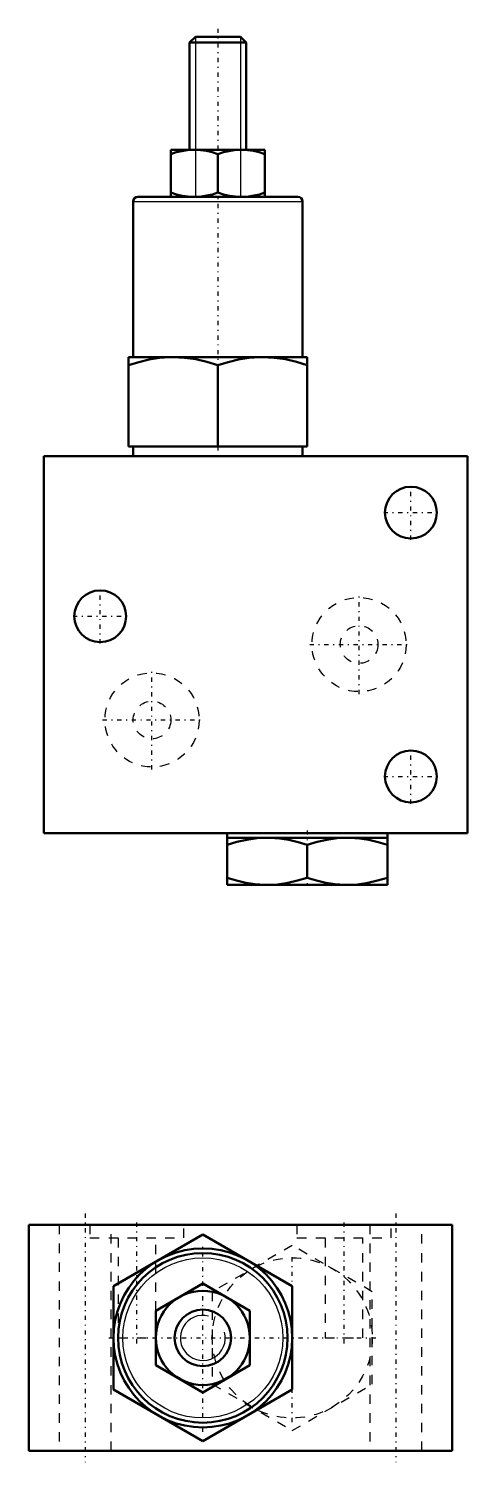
# Model space of a CAD drawing. Header units: millimetres. Extents: x -20 to 135, y -67 to 90.
# Drawn here: x -20.1 to 26.5, y -66.8 to 85.3 of the extents above.
import ezdxf

# ---------------------------------------------------------------- set-up
doc = ezdxf.new("R2010")
doc.units = ezdxf.units.MM
doc.linetypes.add('Center', pattern=[1.5, 0.45, -0.5, 0.05, -0.5])
doc.linetypes.add('Dashed', pattern=[2, 1, -1])
for name, color, linetype, lineweight in [('AM_0', 7, 'Continuous', 50), ('AM_4', 3, 'Continuous', 25), ('AM_5', 3, 'Continuous', 25), ('AM_7', 7, 'Center', 25), ('AM_9', 6, 'Dashed', 25)]:
    doc.layers.add(name, color=color, linetype=linetype, lineweight=lineweight)

msp = doc.modelspace()

# ---------------------------------------------------------------- linework, layer by layer
at = {"layer": 'AM_0'}
for p, q in [((-2.39, 84.5), (-3, 83.89)), ((-3, 83.89), (-3, 72.5)), ((-3, 83.89), (3, 83.89)), ((-2.39, 84.5), (2.39, 84.5)), ((3, 83.89), (2.39, 84.5)), ((3, 72.5), (3, 83.89)), ((5, 72.5), (-5, 72.5)), ((-5, 67.5), (-5, 72.5)), ((0, 72.05), (0, 67.95)), ((5, 72.5), (5, 67.5)), ((-9, 67), (-9, 50.5)), ((-8.5, 67.5), (8.5, 67.5)), ((9, 50.5), (9, 67)), ((-9.5, 41), (-9.5, 50.5)), ((9.5, 50.5), (-9.5, 50.5)), ((9.5, 50.5), (9.5, 41)), ((0, 49.65), (0, 41)), ((-18.5, 40), (-18.5, 0)), ((-18.5, 40), (26.5, 40)), ((-9.5, 41), (9.5, 41)), ((-9, 41), (-9, 40)), ((9, 40), (9, 41)), ((26.5, 40), (26.5, 0)), ((-18.5, 0), (26.5, 0)), ((1, 0), (1, -5.5)), ((18, -5.5), (18, 0)), ((18, -0.5), (1, -0.5)), ((9.5, -4.74), (9.5, -1.26)), ((18, -5.5), (1, -5.5)), ((24.9, -41.57), (-20.1, -41.57)), ((-20.1, -41.57), (-20.1, -65.57)), ((24.9, -65.57), (24.9, -41.57)), ((-11.1, -48.09), (-1.6, -42.6)), ((-1.6, -42.6), (7.9, -48.09)), ((-11.1, -59.06), (-11.1, -48.09)), ((-6.6, -50.69), (-1.6, -47.8)), ((-1.6, -47.8), (3.4, -50.69)), ((7.9, -48.09), (7.9, -59.06)), ((-6.6, -56.46), (-6.6, -50.69)), ((3.4, -50.69), (3.4, -56.46)), ((-1.6, -59.35), (-6.6, -56.46)), ((3.4, -56.46), (-1.6, -59.35)), ((-1.6, -64.54), (-11.1, -59.06)), ((7.9, -59.06), (-1.6, -64.54)), ((-20.1, -65.57), (24.9, -65.57))]:
    msp.add_line(p, q, dxfattribs=at)
for points in [[(-2.5, 72.5), (-2.68, 72.5), (-3.26, 72.46), (-3.84, 72.36), (-4.42, 72.23), (-5, 72.05)], [(0, 72.05), (-0.61, 72.24), (-1.22, 72.38), (-1.86, 72.47), (-2.5, 72.5)], [(2.5, 72.5), (2.32, 72.5), (1.74, 72.46), (1.16, 72.36), (0.58, 72.23), (0, 72.05)], [(5, 72.05), (4.39, 72.24), (3.78, 72.38), (3.14, 72.47), (2.5, 72.5)], [(-5, 67.95), (-4.39, 67.76), (-3.78, 67.62), (-3.14, 67.53), (-2.5, 67.5)], [(-2.5, 67.5), (-2.32, 67.5), (-1.74, 67.54), (-1.16, 67.64), (-0.58, 67.77), (0, 67.95)], [(0, 67.95), (0.61, 67.76), (1.22, 67.62), (1.86, 67.53), (2.5, 67.5)], [(2.5, 67.5), (2.68, 67.5), (3.26, 67.54), (3.84, 67.64), (4.42, 67.77), (5, 67.95)], [(-4.75, 50.5), (-5.09, 50.5), (-6.2, 50.42), (-7.3, 50.24), (-8.41, 49.98), (-9.5, 49.65)], [(0, 49.65), (-1.16, 50), (-2.33, 50.27), (-3.53, 50.44), (-4.75, 50.5)], [(4.75, 50.5), (4.41, 50.5), (3.3, 50.42), (2.2, 50.24), (1.09, 49.98), (0, 49.65)], [(9.5, 49.65), (8.34, 50), (7.17, 50.27), (5.97, 50.44), (4.75, 50.5)], [(1, -1.26), (2.03, -0.95), (3.08, -0.71), (4.16, -0.55), (5.25, -0.5)], [(5.25, -0.5), (5.55, -0.5), (6.54, -0.58), (7.53, -0.73), (8.52, -0.96), (9.5, -1.26)], [(9.5, -1.26), (10.53, -0.95), (11.58, -0.71), (12.66, -0.55), (13.75, -0.5)], [(13.75, -0.5), (14.05, -0.5), (15.04, -0.58), (16.03, -0.73), (17.02, -0.96), (18, -1.26)], [(5.25, -5.5), (4.95, -5.5), (3.96, -5.42), (2.97, -5.27), (1.98, -5.04), (1, -4.74)], [(9.5, -4.74), (8.47, -5.05), (7.42, -5.29), (6.34, -5.45), (5.25, -5.5)], [(13.75, -5.5), (13.45, -5.5), (12.46, -5.42), (11.47, -5.27), (10.48, -5.04), (9.5, -4.74)], [(18, -4.74), (16.97, -5.05), (15.92, -5.29), (14.84, -5.45), (13.75, -5.5)]]:
    msp.add_lwpolyline(points, dxfattribs=at)
for centre, radius in [((20.5, 34), 2.75), ((-12.5, 23), 2.75), ((20.5, 6), 2.75), ((-1.6, -53.57), 9.5), ((-1.6, -53.57), 9), ((-1.6, -53.57), 5), ((-1.6, -53.57), 3)]:
    msp.add_circle(centre, radius, dxfattribs=at)
for centre, start, end in [((-8.5, 67), 90, 180), ((8.5, 67), 360, 90)]:
    msp.add_arc(centre, 0.5, start, end, dxfattribs=at)
at = {"layer": 'AM_4'}
msp.add_line((-9, 67), (9, 67), dxfattribs=at)
msp.add_circle((-1.6, -53.57), 8.5, dxfattribs=at)
at = {"layer": 'AM_5'}
for p, q in [((-2.39, 84.5), (-2.39, 67.5)), ((2.39, 84.5), (2.39, 67.5)), ((-3, 67.5), (-2.39, 67.5)), ((3, 67.5), (2.39, 67.5))]:
    msp.add_line(p, q, dxfattribs=at)
msp.add_arc((-1.6, -53.57), 2.39, 75, 15, dxfattribs=at)
at = {"layer": 'AM_7'}
for p, q in [((0, 85.35), (0, 48.08)), ((0, 41.05), (0, 39.95)), ((20.5, 31.11), (20.5, 36.89)), ((17.61, 34), (23.39, 34)), ((-12.5, 20.11), (-12.5, 25.89)), ((15, 14.75), (15, 25.25)), ((-15.39, 23), (-9.61, 23)), ((9.75, 20), (20.25, 20)), ((-7, 6.75), (-7, 17.25)), ((-12.25, 12), (-1.75, 12)), ((20.5, 3.11), (20.5, 8.89)), ((17.61, 6), (23.39, 6)), ((9.5, 0.28), (9.5, -5.78)), ((-14.1, -40.37), (-14.1, -66.77)), ((-8.6, -54.17), (-8.6, -40.97)), ((13.4, -54.17), (13.4, -40.97)), ((18.9, -40.37), (18.9, -66.77)), ((-1.6, -63.55), (-1.6, -43.6)), ((7.9, -62.5), (7.9, -44.65)), ((-11.58, -53.57), (16.82, -53.57))]:
    msp.add_line(p, q, dxfattribs=at)
at = {"layer": 'AM_9'}
for p, q in [((-16.85, -41.57), (-16.85, -65.57)), ((-13.6, -41.57), (-13.6, -42.97)), ((-11.35, -65.57), (-11.35, -41.57)), ((-3.6, -42.97), (-3.6, -41.57)), ((8.4, -41.57), (8.4, -42.97)), ((16.15, -41.57), (16.15, -65.57)), ((18.4, -42.97), (18.4, -41.57)), ((21.65, -65.57), (21.65, -41.57)), ((-13.6, -42.97), (-3.6, -42.97)), ((-10.6, -42.97), (-10.6, -53.57)), ((-6.6, -50.68), (-6.6, -42.97)), ((7.9, -43.76), (-0.6, -48.67)), ((16.4, -48.67), (7.9, -43.76)), ((8.4, -42.97), (18.4, -42.97)), ((11.4, -42.97), (11.4, -53.57)), ((15.4, -53.57), (15.4, -42.97)), ((-0.6, -48.67), (-0.6, -58.48)), ((16.4, -58.48), (16.4, -48.67)), ((-10.6, -53.57), (-6.6, -53.57)), ((11.4, -53.57), (15.4, -53.57)), ((-0.6, -58.48), (7.9, -63.39)), ((7.9, -63.39), (16.4, -58.48))]:
    msp.add_line(p, q, dxfattribs=at)
for centre, radius in [((15, 20), 5), ((15, 20), 2), ((-7, 12), 5), ((-7, 12), 2), ((7.9, -53.57), 8.5)]:
    msp.add_circle(centre, radius, dxfattribs=at)

doc.saveas('drawing.dxf')
